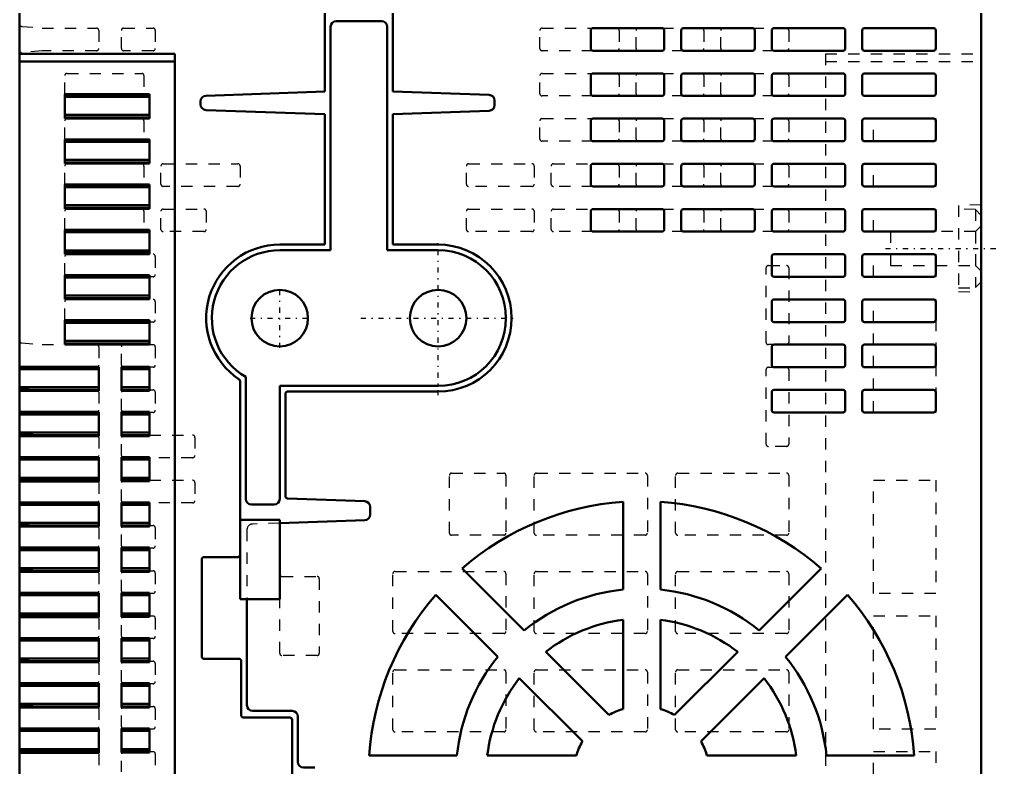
# Model space of a CAD drawing. Header units: millimetres. Extents: x 0 to 304, y 0 to 394.
# Drawn here: x 3.9 to 90.3, y 37.6 to 103.8 of the extents above; entities that cross this region are included whole.
import ezdxf

# ---------------------------------------------------------------- set-up
doc = ezdxf.new("R2010")
doc.units = ezdxf.units.MM
doc.linetypes.add('Center', pattern=[1.5, 0.45, -0.5, 0.05, -0.5])
doc.linetypes.add('Dashed', pattern=[2, 1, -1])
for name, color, linetype, lineweight in [('AM_4', 7, 'Continuous', 50), ('AM_6', 2, 'Continuous', 35), ('AM_7', 7, 'Center', 25), ('AM_9', 6, 'Dashed', 25)]:
    doc.layers.add(name, color=color, linetype=linetype, lineweight=lineweight)

# ---------------------------------------------------------------- blocks, each defined once
blk = doc.blocks.new('2_MDDLN45SE_5_in_MDDLN45SE_1100')
at = {"layer": 'AM_4'}
for p, q in [((3.866, 0), (3.866, 153.3)), ((88.866, 145.1), (88.866, 0)), ((30.866, 97.39), (30.866, 119.9)), ((36.866, 119.9), (36.866, 97.39)), ((31.366, 83.35), (31.366, 103.12)), ((31.866, 103.62), (35.866, 103.62)), ((36.366, 103.12), (36.366, 83.35)), ((54.566, 103), (60.666, 103)), ((62.566, 103), (68.666, 103)), ((70.566, 103), (76.666, 103)), ((78.566, 103), (84.666, 103)), ((54.366, 101.2), (54.366, 102.8)), ((60.866, 102.8), (60.866, 101.2)), ((62.366, 101.2), (62.366, 102.8)), ((68.866, 102.8), (68.866, 101.2)), ((70.366, 101.2), (70.366, 102.8)), ((76.866, 102.8), (76.866, 101.2)), ((78.366, 101.2), (78.366, 102.8)), ((84.866, 102.8), (84.866, 101.2)), ((17.603, 100.734), (3.866, 100.734)), ((17.603, 100.734), (17.603, 4)), ((60.666, 101), (54.566, 101)), ((68.666, 101), (62.566, 101)), ((76.666, 101), (70.566, 101)), ((84.666, 101), (78.566, 101)), ((17.603, 100.038), (3.866, 100.038)), ((54.366, 97.2), (54.366, 98.8)), ((54.566, 99), (60.666, 99)), ((60.866, 98.8), (60.866, 97.2)), ((62.366, 97.2), (62.366, 98.8)), ((62.566, 99), (68.666, 99)), ((68.866, 98.8), (68.866, 97.2)), ((70.366, 97.2), (70.366, 98.8)), ((70.566, 99), (76.666, 99)), ((76.866, 98.8), (76.866, 97.2)), ((78.366, 97.2), (78.366, 98.8)), ((78.566, 99), (84.666, 99)), ((84.866, 98.8), (84.866, 97.2)), ((7.866, 95.017), (7.866, 97.159)), ((7.866, 97.159), (15.366, 97.159)), ((7.866, 97.109), (15.366, 97.109)), ((7.866, 96.937), (15.366, 96.937)), ((15.366, 95.017), (15.366, 97.159)), ((20.349, 97.023), (30.866, 97.39)), ((36.866, 97.39), (45.384, 97.093)), ((60.666, 97), (54.566, 97)), ((68.666, 97), (62.566, 97)), ((76.666, 97), (70.566, 97)), ((84.666, 97), (78.566, 97)), ((19.866, 96.257), (19.866, 96.523)), ((45.866, 96.593), (45.866, 96.187)), ((7.866, 95.337), (15.366, 95.337)), ((7.866, 95.109), (15.366, 95.109)), ((30.866, 95.39), (20.349, 95.757)), ((30.866, 83.85), (30.866, 95.39)), ((45.384, 95.687), (36.866, 95.39)), ((36.866, 95.39), (36.866, 83.85)), ((15.366, 95.017), (7.866, 95.017)), ((54.366, 93.2), (54.366, 94.8)), ((54.566, 95), (60.666, 95)), ((60.866, 94.8), (60.866, 93.2)), ((62.366, 93.2), (62.366, 94.8)), ((62.566, 95), (68.666, 95)), ((68.866, 94.8), (68.866, 93.2)), ((70.366, 93.2), (70.366, 94.8)), ((70.566, 95), (76.666, 95)), ((76.866, 94.8), (76.866, 93.2)), ((78.366, 93.2), (78.366, 94.8)), ((78.566, 95), (84.666, 95)), ((84.866, 94.8), (84.866, 93.2)), ((7.866, 91.017), (7.866, 93.159)), ((7.866, 93.159), (15.366, 93.159)), ((7.866, 93.109), (15.366, 93.109)), ((7.866, 92.937), (15.366, 92.937)), ((15.366, 91.017), (15.366, 93.159)), ((60.666, 93), (54.566, 93)), ((68.666, 93), (62.566, 93)), ((76.666, 93), (70.566, 93)), ((84.666, 93), (78.566, 93)), ((7.866, 91.337), (15.366, 91.337)), ((7.866, 91.109), (15.366, 91.109)), ((15.366, 91.017), (7.866, 91.017)), ((54.366, 89.2), (54.366, 90.8)), ((54.566, 91), (60.666, 91)), ((60.866, 90.8), (60.866, 89.2)), ((62.366, 89.2), (62.366, 90.8)), ((62.566, 91), (68.666, 91)), ((68.866, 90.8), (68.866, 89.2)), ((70.366, 89.2), (70.366, 90.8)), ((70.566, 91), (76.666, 91)), ((76.866, 90.8), (76.866, 89.2)), ((78.366, 89.2), (78.366, 90.8)), ((78.566, 91), (84.666, 91)), ((84.866, 90.8), (84.866, 89.2)), ((7.866, 87.017), (7.866, 89.159)), ((7.866, 89.159), (15.366, 89.159)), ((7.866, 89.109), (15.366, 89.109)), ((15.366, 87.017), (15.366, 89.159)), ((7.866, 88.937), (15.366, 88.937)), ((60.666, 89), (54.566, 89)), ((68.666, 89), (62.566, 89)), ((76.666, 89), (70.566, 89)), ((84.666, 89), (78.566, 89)), ((7.866, 87.337), (15.366, 87.337)), ((7.866, 87.109), (15.366, 87.109)), ((15.366, 87.017), (7.866, 87.017)), ((54.366, 85.2), (54.366, 86.8)), ((54.566, 87), (60.666, 87)), ((60.866, 86.8), (60.866, 85.2)), ((62.366, 85.2), (62.366, 86.8)), ((62.566, 87), (68.666, 87)), ((68.866, 86.8), (68.866, 85.2)), ((70.366, 85.2), (70.366, 86.8)), ((70.566, 87), (76.666, 87)), ((76.866, 86.8), (76.866, 85.2)), ((78.366, 85.2), (78.366, 86.8)), ((78.566, 87), (84.666, 87)), ((84.866, 86.8), (84.866, 85.2)), ((7.866, 83.017), (7.866, 85.159)), ((7.866, 85.159), (15.366, 85.159)), ((7.866, 85.109), (15.366, 85.109)), ((7.866, 84.937), (15.366, 84.937)), ((15.366, 83.017), (15.366, 85.159)), ((60.666, 85), (54.566, 85)), ((68.666, 85), (62.566, 85)), ((76.666, 85), (70.566, 85)), ((84.666, 85), (78.566, 85)), ((7.866, 83.337), (15.366, 83.337)), ((7.866, 83.109), (15.366, 83.109)), ((15.366, 83.017), (7.866, 83.017)), ((26.866, 83.85), (30.866, 83.85)), ((26.866, 83.35), (31.366, 83.35)), ((36.366, 83.35), (40.866, 83.35)), ((36.866, 83.85), (40.866, 83.85)), ((70.566, 83), (76.666, 83)), ((78.566, 83), (84.666, 83)), ((70.366, 81.2), (70.366, 82.8)), ((76.866, 82.8), (76.866, 81.2)), ((78.366, 81.2), (78.366, 82.8)), ((84.866, 82.8), (84.866, 81.2)), ((7.866, 79.017), (7.866, 81.159)), ((7.866, 81.159), (15.366, 81.159)), ((7.866, 81.109), (15.366, 81.109)), ((7.866, 80.937), (15.366, 80.937)), ((15.366, 79.017), (15.366, 81.159)), ((76.666, 81), (70.566, 81)), ((84.666, 81), (78.566, 81)), ((7.866, 79.337), (15.366, 79.337)), ((7.866, 79.109), (15.366, 79.109)), ((15.366, 79.017), (7.866, 79.017)), ((70.366, 77.2), (70.366, 78.8)), ((70.566, 79), (76.666, 79)), ((76.866, 78.8), (76.866, 77.2)), ((78.366, 77.2), (78.366, 78.8)), ((78.566, 79), (84.666, 79)), ((84.866, 78.8), (84.866, 77.2)), ((7.866, 75.017), (7.866, 77.159)), ((7.866, 77.159), (15.366, 77.159)), ((7.866, 77.109), (15.366, 77.109)), ((15.366, 75.017), (15.366, 77.159)), ((76.666, 77), (70.566, 77)), ((84.666, 77), (78.566, 77)), ((7.866, 76.937), (15.366, 76.937)), ((7.866, 75.337), (15.366, 75.337)), ((7.866, 75.109), (15.366, 75.109)), ((15.366, 75.017), (7.866, 75.017)), ((70.366, 73.2), (70.366, 74.8)), ((70.566, 75), (76.666, 75)), ((76.866, 74.8), (76.866, 73.2)), ((78.366, 73.2), (78.366, 74.8)), ((78.566, 75), (84.666, 75)), ((84.866, 74.8), (84.866, 73.2)), ((10.866, 73.05), (3.866, 73.05)), ((10.866, 73), (3.866, 73)), ((10.866, 72.828), (3.866, 72.828)), ((10.866, 70.908), (10.866, 73.05)), ((12.866, 70.914), (12.866, 73.045)), ((12.866, 73.045), (15.366, 73.045)), ((12.866, 73), (15.366, 73)), ((12.866, 72.828), (15.366, 72.828)), ((15.366, 70.914), (15.366, 73.045)), ((76.666, 73), (70.566, 73)), ((84.666, 73), (78.566, 73)), ((23.366, 52.5), (23.366, 71.764)), ((23.866, 61.35), (23.866, 72.154)), ((10.866, 71.228), (3.866, 71.228)), ((10.866, 71), (3.866, 71)), ((3.866, 70.908), (10.866, 70.908)), ((12.866, 71.228), (15.366, 71.228)), ((12.866, 71), (15.366, 71)), ((15.366, 70.914), (12.866, 70.914)), ((26.866, 71.35), (26.866, 61.35)), ((40.866, 71.35), (26.866, 71.35)), ((70.566, 71), (76.666, 71)), ((78.566, 71), (84.666, 71)), ((27.366, 70.65), (27.366, 61.593)), ((40.866, 70.85), (27.566, 70.85)), ((70.366, 69.2), (70.366, 70.8)), ((76.866, 70.8), (76.866, 69.2)), ((78.366, 69.2), (78.366, 70.8)), ((84.866, 70.8), (84.866, 69.2)), ((10.866, 69.05), (3.866, 69.05)), ((10.866, 69), (3.866, 69)), ((10.866, 68.828), (3.866, 68.828)), ((10.866, 66.908), (10.866, 69.05)), ((12.866, 66.914), (12.866, 69.045)), ((12.866, 69.045), (15.366, 69.045)), ((12.866, 69), (15.366, 69)), ((12.866, 68.828), (15.366, 68.828)), ((15.366, 66.914), (15.366, 69.045)), ((76.666, 69), (70.566, 69)), ((84.666, 69), (78.566, 69)), ((10.866, 67.228), (3.866, 67.228)), ((10.866, 67), (3.866, 67)), ((3.866, 66.908), (10.866, 66.908)), ((12.866, 67.228), (15.366, 67.228)), ((12.866, 67), (15.366, 67)), ((15.366, 66.914), (12.866, 66.914)), ((10.866, 65.05), (3.866, 65.05)), ((10.866, 65), (3.866, 65)), ((10.866, 62.908), (10.866, 65.05)), ((12.866, 62.914), (12.866, 65.045)), ((12.866, 65.045), (15.366, 65.045)), ((12.866, 65), (15.366, 65)), ((15.366, 62.914), (15.366, 65.045)), ((10.866, 64.828), (3.866, 64.828)), ((12.866, 64.828), (15.366, 64.828)), ((10.866, 63.228), (3.866, 63.228)), ((12.866, 63.228), (15.366, 63.228)), ((10.866, 63), (3.866, 63)), ((3.866, 62.908), (10.866, 62.908)), ((12.866, 63), (15.366, 63)), ((15.366, 62.914), (12.866, 62.914)), ((27.559, 61.393), (34.384, 61.155)), ((10.866, 61.05), (3.866, 61.05)), ((10.866, 61), (3.866, 61)), ((10.866, 60.828), (3.866, 60.828)), ((10.866, 58.908), (10.866, 61.05)), ((12.866, 58.914), (12.866, 61.045)), ((12.866, 61.045), (15.366, 61.045)), ((12.866, 61), (15.366, 61)), ((12.866, 60.828), (15.366, 60.828)), ((15.366, 58.914), (15.366, 61.045)), ((26.366, 60.85), (24.366, 60.85)), ((34.866, 60.655), (34.866, 59.97)), ((57.216, 53.337), (57.216, 61.094)), ((60.516, 61.094), (60.516, 53.337)), ((10.866, 59.228), (3.866, 59.228)), ((10.866, 59), (3.866, 59)), ((3.866, 58.908), (10.866, 58.908)), ((12.866, 59.228), (15.366, 59.228)), ((12.866, 59), (15.366, 59)), ((15.366, 58.914), (12.866, 58.914)), ((23.366, 59.5), (26.866, 59.5)), ((26.866, 59.5), (26.866, 52.5)), ((34.384, 59.47), (26.866, 59.208)), ((10.866, 57.05), (3.866, 57.05)), ((10.866, 57), (3.866, 57)), ((10.866, 56.828), (3.866, 56.828)), ((10.866, 54.908), (10.866, 57.05)), ((12.866, 54.914), (12.866, 57.045)), ((12.866, 57.045), (15.366, 57.045)), ((12.866, 57), (15.366, 57)), ((12.866, 56.828), (15.366, 56.828)), ((15.366, 54.914), (15.366, 57.045)), ((20.166, 56.21), (23.166, 56.21)), ((19.966, 47.41), (19.966, 56.01)), ((10.866, 55.228), (3.866, 55.228)), ((10.866, 55), (3.866, 55)), ((3.866, 54.908), (10.866, 54.908)), ((12.866, 55.228), (15.366, 55.228)), ((12.866, 55), (15.366, 55)), ((15.366, 54.914), (12.866, 54.914)), ((42.996, 55.203), (48.481, 49.719)), ((69.251, 49.719), (74.736, 55.203)), ((10.866, 53.05), (3.866, 53.05)), ((10.866, 53), (3.866, 53)), ((10.866, 52.828), (3.866, 52.828)), ((10.866, 50.908), (10.866, 53.05)), ((12.866, 50.914), (12.866, 53.045)), ((12.866, 53.045), (15.366, 53.045)), ((12.866, 53), (15.366, 53)), ((12.866, 52.828), (15.366, 52.828)), ((15.366, 50.914), (15.366, 53.045)), ((46.148, 47.385), (40.663, 52.87)), ((77.07, 52.87), (71.585, 47.385)), ((26.866, 52.5), (23.366, 52.5)), ((23.966, 52.5), (23.966, 43.1)), ((10.866, 51.228), (3.866, 51.228)), ((12.866, 51.228), (15.366, 51.228)), ((10.866, 51), (3.866, 51)), ((3.866, 50.908), (10.866, 50.908)), ((12.866, 51), (15.366, 51)), ((15.366, 50.914), (12.866, 50.914)), ((57.216, 50.651), (57.216, 42.769)), ((60.516, 42.769), (60.516, 50.651)), ((10.866, 49.05), (3.866, 49.05)), ((10.866, 49), (3.866, 49)), ((10.866, 48.828), (3.866, 48.828)), ((10.866, 46.908), (10.866, 49.05)), ((12.866, 46.914), (12.866, 49.045)), ((12.866, 49.045), (15.366, 49.045)), ((12.866, 49), (15.366, 49)), ((12.866, 48.828), (15.366, 48.828)), ((15.366, 46.914), (15.366, 49.045)), ((55.954, 42.246), (50.381, 47.819)), ((67.352, 47.819), (61.779, 42.246)), ((10.866, 47.228), (3.866, 47.228)), ((10.866, 47), (3.866, 47)), ((3.866, 46.908), (10.866, 46.908)), ((12.866, 47.228), (15.366, 47.228)), ((12.866, 47), (15.366, 47)), ((15.366, 46.914), (12.866, 46.914)), ((23.266, 47.21), (20.166, 47.21)), ((23.466, 42.21), (23.466, 47.01)), ((10.866, 45.05), (3.866, 45.05)), ((10.866, 45), (3.866, 45)), ((10.866, 42.908), (10.866, 45.05)), ((12.866, 42.914), (12.866, 45.045)), ((12.866, 45.045), (15.366, 45.045)), ((12.866, 45), (15.366, 45)), ((15.366, 42.914), (15.366, 45.045)), ((48.047, 45.486), (53.62, 39.912)), ((64.112, 39.912), (69.685, 45.486)), ((10.866, 44.828), (3.866, 44.828)), ((12.866, 44.828), (15.366, 44.828)), ((10.866, 43.228), (3.866, 43.228)), ((12.866, 43.228), (15.366, 43.228)), ((10.866, 43), (3.866, 43)), ((3.866, 42.908), (10.866, 42.908)), ((12.866, 43), (15.366, 43)), ((15.366, 42.914), (12.866, 42.914)), ((24.466, 42.6), (27.966, 42.6)), ((27.766, 42.01), (23.666, 42.01)), ((27.966, 24.5), (27.966, 41.81)), ((28.466, 42.1), (28.466, 38.1)), ((10.866, 41.05), (3.866, 41.05)), ((10.866, 41), (3.866, 41)), ((10.866, 40.828), (3.866, 40.828)), ((10.866, 38.908), (10.866, 41.05)), ((12.866, 38.914), (12.866, 41.045)), ((12.866, 41.045), (15.366, 41.045)), ((12.866, 41), (15.366, 41)), ((12.866, 40.828), (15.366, 40.828)), ((15.366, 38.914), (15.366, 41.045)), ((10.866, 39.228), (3.866, 39.228)), ((10.866, 39), (3.866, 39)), ((3.866, 38.908), (10.866, 38.908)), ((12.866, 39.228), (15.366, 39.228)), ((12.866, 39), (15.366, 39)), ((15.366, 38.914), (12.866, 38.914)), ((34.773, 38.65), (42.529, 38.65)), ((53.098, 38.65), (45.216, 38.65)), ((72.517, 38.65), (64.635, 38.65)), ((75.203, 38.65), (82.96, 38.65)), ((28.966, 37.6), (29.966, 37.6))]:
    blk.add_line(p, q, dxfattribs=at)
for centre in [(26.866, 77.35), (40.866, 77.35)]:
    blk.add_circle(centre, 2.5, dxfattribs=at)
for centre, radius, start, end in [((31.866, 103.12), 0.5, 90, 180), ((35.866, 103.12), 0.5, 0, 90), ((54.566, 102.8), 0.2, 90, 180), ((60.666, 102.8), 0.2, 0, 90), ((62.566, 102.8), 0.2, 90, 180), ((68.666, 102.8), 0.2, 0, 90), ((70.566, 102.8), 0.2, 90, 180), ((76.666, 102.8), 0.2, 0, 90), ((78.566, 102.8), 0.2, 90, 180), ((84.666, 102.8), 0.2, 0, 90), ((54.566, 101.2), 0.2, 180, 270), ((60.666, 101.2), 0.2, 270, 0), ((62.566, 101.2), 0.2, 180, 270), ((68.666, 101.2), 0.2, 270, 0), ((70.566, 101.2), 0.2, 180, 270), ((76.666, 101.2), 0.2, 270, 0), ((78.566, 101.2), 0.2, 180, 270), ((84.666, 101.2), 0.2, 270, 0), ((54.566, 98.8), 0.2, 90, 180), ((60.666, 98.8), 0.2, 0, 90), ((62.566, 98.8), 0.2, 90, 180), ((68.666, 98.8), 0.2, 0, 90), ((70.566, 98.8), 0.2, 90, 180), ((76.666, 98.8), 0.2, 0, 90), ((78.566, 98.8), 0.2, 90, 180), ((84.666, 98.8), 0.2, 0, 90), ((20.366, 96.523), 0.5, 92, 180), ((45.366, 96.593), 0.5, 0, 88), ((54.566, 97.2), 0.2, 180, 270), ((60.666, 97.2), 0.2, 270, 0), ((62.566, 97.2), 0.2, 180, 270), ((68.666, 97.2), 0.2, 270, 0), ((70.566, 97.2), 0.2, 180, 270), ((76.666, 97.2), 0.2, 270, 0), ((78.566, 97.2), 0.2, 180, 270), ((84.666, 97.2), 0.2, 270, 0), ((20.366, 96.257), 0.5, 180, 268), ((45.366, 96.187), 0.5, 272, 0), ((54.566, 94.8), 0.2, 90, 180), ((60.666, 94.8), 0.2, 0, 90), ((62.566, 94.8), 0.2, 90, 180), ((68.666, 94.8), 0.2, 0, 90), ((70.566, 94.8), 0.2, 90, 180), ((76.666, 94.8), 0.2, 0, 90), ((78.566, 94.8), 0.2, 90, 180), ((84.666, 94.8), 0.2, 0, 90), ((54.566, 93.2), 0.2, 180, 270), ((60.666, 93.2), 0.2, 270, 0), ((62.566, 93.2), 0.2, 180, 270), ((68.666, 93.2), 0.2, 270, 0), ((70.566, 93.2), 0.2, 180, 270), ((76.666, 93.2), 0.2, 270, 0), ((78.566, 93.2), 0.2, 180, 270), ((84.666, 93.2), 0.2, 270, 0), ((54.566, 90.8), 0.2, 90, 180), ((60.666, 90.8), 0.2, 0, 90), ((62.566, 90.8), 0.2, 90, 180), ((68.666, 90.8), 0.2, 0, 90), ((70.566, 90.8), 0.2, 90, 180), ((76.666, 90.8), 0.2, 0, 90), ((78.566, 90.8), 0.2, 90, 180), ((84.666, 90.8), 0.2, 0, 90), ((54.566, 89.2), 0.2, 180, 270), ((60.666, 89.2), 0.2, 270, 0), ((62.566, 89.2), 0.2, 180, 270), ((68.666, 89.2), 0.2, 270, 0), ((70.566, 89.2), 0.2, 180, 270), ((76.666, 89.2), 0.2, 270, 0), ((78.566, 89.2), 0.2, 180, 270), ((84.666, 89.2), 0.2, 270, 0), ((54.566, 86.8), 0.2, 90, 180), ((60.666, 86.8), 0.2, 0, 90), ((62.566, 86.8), 0.2, 90, 180), ((68.666, 86.8), 0.2, 0, 90), ((70.566, 86.8), 0.2, 90, 180), ((76.666, 86.8), 0.2, 0, 90), ((78.566, 86.8), 0.2, 90, 180), ((84.666, 86.8), 0.2, 0, 90), ((54.566, 85.2), 0.2, 180, 270), ((60.666, 85.2), 0.2, 270, 0), ((62.566, 85.2), 0.2, 180, 270), ((68.666, 85.2), 0.2, 270, 0), ((70.566, 85.2), 0.2, 180, 270), ((76.666, 85.2), 0.2, 270, 0), ((78.566, 85.2), 0.2, 180, 270), ((84.666, 85.2), 0.2, 270, 0), ((26.866, 77.35), 6.5, 90, 236.47926), ((26.866, 77.35), 6, 90, 240), ((40.866, 77.35), 6.5, 270, 90), ((40.866, 77.35), 6, 270, 90), ((70.566, 82.8), 0.2, 90, 180), ((76.666, 82.8), 0.2, 0, 90), ((78.566, 82.8), 0.2, 90, 180), ((84.666, 82.8), 0.2, 0, 90), ((70.566, 81.2), 0.2, 180, 270), ((76.666, 81.2), 0.2, 270, 0), ((78.566, 81.2), 0.2, 180, 270), ((84.666, 81.2), 0.2, 270, 0), ((70.566, 78.8), 0.2, 90, 180), ((76.666, 78.8), 0.2, 0, 90), ((78.566, 78.8), 0.2, 90, 180), ((84.666, 78.8), 0.2, 0, 90), ((70.566, 77.2), 0.2, 180, 270), ((76.666, 77.2), 0.2, 270, 0), ((78.566, 77.2), 0.2, 180, 270), ((84.666, 77.2), 0.2, 270, 0), ((70.566, 74.8), 0.2, 90, 180), ((76.666, 74.8), 0.2, 0, 90), ((78.566, 74.8), 0.2, 90, 180), ((84.666, 74.8), 0.2, 0, 90), ((70.566, 73.2), 0.2, 180, 270), ((76.666, 73.2), 0.2, 270, 0), ((78.566, 73.2), 0.2, 180, 270), ((84.666, 73.2), 0.2, 270, 0), ((23.166, 71.764), 0.2, 0, 56.47927), ((70.566, 70.8), 0.2, 90, 180), ((76.666, 70.8), 0.2, 0, 90), ((78.566, 70.8), 0.2, 90, 180), ((84.666, 70.8), 0.2, 0, 90), ((27.566, 70.65), 0.2, 90, 180), ((70.566, 69.2), 0.2, 180, 270), ((76.666, 69.2), 0.2, 270, 0), ((78.566, 69.2), 0.2, 180, 270), ((84.666, 69.2), 0.2, 270, 0), ((27.566, 61.593), 0.2, 180, 268), ((24.366, 61.35), 0.5, 180, 270), ((26.366, 61.35), 0.5, 270, 0), ((34.366, 60.655), 0.5, 0, 88), ((58.866, 37), 24.15, 93.91767, 131.08233), ((58.866, 37), 24.15, 48.91767, 86.08233), ((34.366, 59.97), 0.5, 272, 0), ((20.166, 56.01), 0.2, 90, 180), ((23.166, 56.41), 0.2, 270, 0), ((58.866, 37), 24.15, 138.91767, 176.08233), ((58.866, 37), 16.42, 95.76723, 129.23277), ((58.866, 37), 16.42, 50.76723, 84.23277), ((58.866, 37), 24.15, 3.91767, 41.08233), ((58.866, 37), 13.75, 96.8921, 128.1079), ((58.866, 37), 13.75, 51.8921, 83.1079), ((20.166, 47.41), 0.2, 180, 270), ((23.266, 47.01), 0.2, 0, 90), ((58.866, 37), 16.42, 140.76723, 174.23277), ((58.866, 37), 16.42, 5.76723, 39.23277), ((58.866, 37), 13.75, 141.8921, 173.1079), ((58.866, 37), 13.75, 6.8921, 38.1079), ((24.466, 43.1), 0.5, 180, 270), ((27.966, 42.1), 0.5, 0, 90), ((58.866, 37), 6, 105.96201, 119.03799), ((58.866, 37), 6, 60.96201, 74.03799), ((23.666, 42.21), 0.2, 180, 270), ((27.766, 41.81), 0.2, 0, 90), ((58.866, 37), 6, 150.96201, 164.03799), ((58.866, 37), 6, 15.96201, 29.03799), ((28.966, 38.1), 0.5, 180, 270)]:
    blk.add_arc(centre, radius, start, end, dxfattribs=at)
at = {"layer": 'AM_7'}
for p, q in [((40.866, 70.525), (40.866, 84.175)), ((80.416, 83.5), (90.316, 83.5)), ((26.866, 74.725), (26.866, 79.975)), ((24.241, 77.35), (29.491, 77.35)), ((34.041, 77.35), (47.691, 77.35))]:
    blk.add_line(p, q, dxfattribs=at)
at = {"layer": 'AM_9'}
for p, q in [((4.049, 103.159), (5.866, 103)), ((5.866, 103), (10.666, 103)), ((13.066, 103), (15.666, 103)), ((50.066, 103), (54.566, 103)), ((60.666, 103), (62.566, 103)), ((68.666, 103), (70.566, 103)), ((10.866, 102.8), (10.866, 101.2)), ((12.866, 101.2), (12.866, 102.8)), ((15.866, 102.8), (15.866, 101.2)), ((49.866, 101.2), (49.866, 102.8)), ((56.866, 102.8), (56.866, 101.2)), ((58.366, 101.2), (58.366, 102.8)), ((64.366, 102.8), (64.366, 101.2)), ((65.866, 101.2), (65.866, 102.8)), ((71.866, 102.8), (71.866, 101.2)), ((5.866, 101), (4.049, 100.841)), ((10.666, 101), (5.866, 101)), ((15.666, 101), (13.066, 101)), ((54.566, 101), (50.066, 101)), ((62.566, 101), (60.666, 101)), ((70.566, 101), (68.666, 101)), ((75.129, 100.734), (88.866, 100.734)), ((75.129, 100.734), (75.129, 4)), ((75.129, 100.038), (88.866, 100.038)), ((7.866, 97.2), (7.866, 98.8)), ((8.066, 99), (14.666, 99)), ((14.866, 98.8), (14.866, 97.2)), ((49.866, 97.2), (49.866, 98.8)), ((50.066, 99), (54.566, 99)), ((56.866, 98.8), (56.866, 97.2)), ((58.366, 97.2), (58.366, 98.8)), ((60.666, 99), (62.566, 99)), ((64.366, 98.8), (64.366, 97.2)), ((65.866, 97.2), (65.866, 98.8)), ((68.666, 99), (70.566, 99)), ((71.866, 98.8), (71.866, 97.2)), ((14.666, 97), (8.066, 97)), ((54.566, 97), (50.066, 97)), ((62.566, 97), (60.666, 97)), ((70.566, 97), (68.666, 97)), ((7.866, 93.2), (7.866, 94.8)), ((8.066, 95), (14.666, 95)), ((14.866, 94.8), (14.866, 93.2)), ((49.866, 93.2), (49.866, 94.8)), ((50.066, 95), (54.566, 95)), ((56.866, 94.8), (56.866, 93.2)), ((58.366, 93.2), (58.366, 94.8)), ((60.666, 95), (62.566, 95)), ((64.366, 94.8), (64.366, 93.2)), ((65.866, 93.2), (65.866, 94.8)), ((68.666, 95), (70.566, 95)), ((71.866, 94.8), (71.866, 93.2)), ((79.366, 93), (79.366, 95)), ((84.666, 95), (84.866, 95)), ((84.866, 95), (84.866, 94.8)), ((14.666, 93), (8.066, 93)), ((54.566, 93), (50.066, 93)), ((62.566, 93), (60.666, 93)), ((70.566, 93), (68.666, 93)), ((84.866, 93), (84.666, 93)), ((84.866, 93.2), (84.866, 93)), ((7.866, 89.2), (7.866, 90.8)), ((8.066, 91), (14.666, 91)), ((14.866, 90.8), (14.866, 89.2)), ((16.366, 89.2), (16.366, 90.8)), ((16.566, 91), (23.166, 91)), ((23.366, 90.8), (23.366, 89.2)), ((43.366, 89.2), (43.366, 90.8)), ((43.566, 91), (49.166, 91)), ((49.366, 90.8), (49.366, 89.2)), ((50.866, 89.2), (50.866, 90.8)), ((51.066, 91), (54.566, 91)), ((56.866, 90.8), (56.866, 89.2)), ((58.366, 89.2), (58.366, 90.8)), ((60.666, 91), (62.566, 91)), ((64.366, 90.8), (64.366, 89.2)), ((65.866, 89.2), (65.866, 90.8)), ((68.666, 91), (70.566, 91)), ((71.866, 90.8), (71.866, 89.2)), ((79.366, 89), (79.366, 91)), ((84.666, 91), (84.866, 91)), ((84.866, 91), (84.866, 90.8)), ((84.866, 89.2), (84.866, 89)), ((14.666, 89), (8.066, 89)), ((23.166, 89), (16.566, 89)), ((49.166, 89), (43.566, 89)), ((54.566, 89), (51.066, 89)), ((62.566, 89), (60.666, 89)), ((70.566, 89), (68.666, 89)), ((84.866, 89), (84.666, 89)), ((88.866, 87.37), (86.866, 87.3)), ((7.866, 85.2), (7.866, 86.8)), ((8.066, 87), (14.666, 87)), ((14.866, 86.8), (14.866, 85.2)), ((16.366, 85.2), (16.366, 86.8)), ((16.566, 87), (20.166, 87)), ((20.366, 86.8), (20.366, 85.2)), ((43.366, 85.2), (43.366, 86.8)), ((43.566, 87), (49.166, 87)), ((49.366, 86.8), (49.366, 85.2)), ((50.866, 85.2), (50.866, 86.8)), ((51.066, 87), (54.566, 87)), ((56.866, 86.8), (56.866, 85.2)), ((58.366, 85.2), (58.366, 86.8)), ((60.666, 87), (62.566, 87)), ((64.366, 86.8), (64.366, 85.2)), ((65.866, 85.2), (65.866, 86.8)), ((68.666, 87), (70.566, 87)), ((71.866, 86.8), (71.866, 85.2)), ((79.366, 85), (79.366, 87)), ((84.666, 87), (84.866, 87)), ((84.866, 87), (84.866, 86.8)), ((86.866, 87.3), (86.866, 79.7)), ((88.366, 86.957), (86.866, 86.983)), ((88.866, 86.439), (88.366, 86.957)), ((88.366, 86.957), (88.366, 80.044)), ((14.666, 85), (8.066, 85)), ((20.166, 85), (16.566, 85)), ((49.166, 85), (43.566, 85)), ((54.566, 85), (51.066, 85)), ((62.566, 85), (60.666, 85)), ((70.566, 85), (68.666, 85)), ((80.866, 85), (80.866, 82)), ((88.366, 85), (84.666, 85)), ((84.866, 85.2), (84.866, 85)), ((88.866, 85.5), (88.366, 85)), ((88.366, 85), (88.366, 82)), ((8.066, 83), (15.666, 83)), ((79.366, 81), (79.366, 83)), ((84.666, 83), (84.866, 83)), ((84.866, 83), (84.866, 82.8)), ((7.866, 81.2), (7.866, 82.8)), ((15.866, 82.8), (15.866, 81.2)), ((69.866, 75.2), (69.866, 81.8)), ((70.066, 82), (71.666, 82)), ((71.866, 81.8), (71.866, 75.2)), ((80.866, 82), (88.366, 82)), ((88.366, 82), (88.866, 81.5)), ((15.666, 81), (8.066, 81)), ((84.866, 81), (84.666, 81)), ((84.866, 81.2), (84.866, 81)), ((88.366, 80.044), (88.866, 80.562)), ((86.866, 80.017), (88.366, 80.044)), ((86.866, 79.7), (88.866, 79.63)), ((7.866, 77.2), (7.866, 78.8)), ((8.066, 79), (15.666, 79)), ((15.866, 78.8), (15.866, 77.2)), ((79.366, 69), (79.366, 79)), ((84.666, 79), (84.866, 79)), ((84.866, 79), (84.866, 78.8)), ((15.666, 77), (8.066, 77)), ((84.866, 77.2), (84.866, 74.8)), ((4.049, 75.159), (5.866, 75)), ((5.866, 75), (10.666, 75)), ((10.866, 74.8), (10.866, 73.2)), ((12.866, 73.2), (12.866, 74.8)), ((13.066, 75), (15.666, 75)), ((15.866, 74.8), (15.866, 73.2)), ((70.566, 75), (70.066, 75)), ((5.866, 73), (4.049, 72.841)), ((15.666, 73), (15.366, 73)), ((69.866, 66.2), (69.866, 72.8)), ((70.066, 73), (70.566, 73)), ((71.866, 72.8), (71.866, 66.2)), ((84.866, 73.2), (84.866, 70.8)), ((4.049, 71.159), (5.866, 71)), ((15.366, 71), (15.666, 71)), ((10.866, 70.8), (10.866, 69.2)), ((12.866, 69.2), (12.866, 70.8)), ((15.866, 70.8), (15.866, 69.2)), ((84.866, 69.2), (84.866, 69)), ((5.866, 69), (4.049, 68.841)), ((15.666, 69), (15.366, 69)), ((84.866, 69), (84.666, 69)), ((4.049, 67.159), (5.866, 67)), ((10.866, 66.8), (10.866, 65.2)), ((12.866, 65.2), (12.866, 66.8)), ((15.366, 67), (19.166, 67)), ((19.366, 66.8), (19.366, 65.2)), ((71.666, 66), (70.066, 66)), ((5.866, 65), (4.049, 64.841)), ((19.166, 65), (15.366, 65)), ((4.049, 63.159), (5.866, 63)), ((41.866, 58.339), (41.866, 63.439)), ((42.066, 63.639), (46.666, 63.639)), ((46.866, 63.439), (46.866, 58.339)), ((49.366, 58.339), (49.366, 63.439)), ((49.566, 63.639), (59.166, 63.639)), ((59.366, 63.439), (59.366, 58.339)), ((61.866, 58.339), (61.866, 63.439)), ((62.066, 63.639), (71.666, 63.639)), ((71.866, 63.439), (71.866, 58.339)), ((10.866, 62.8), (10.866, 61.2)), ((12.866, 61.2), (12.866, 62.8)), ((15.366, 63), (19.166, 63)), ((19.366, 62.8), (19.366, 61.2)), ((79.366, 63), (84.866, 63)), ((79.366, 53), (79.366, 63)), ((84.866, 63), (84.866, 53)), ((5.866, 61), (4.049, 60.841)), ((19.166, 61), (15.366, 61)), ((4.049, 59.159), (5.866, 59)), ((10.866, 58.8), (10.866, 57.2)), ((12.866, 57.2), (12.866, 58.8)), ((15.366, 59), (15.666, 59)), ((15.866, 58.8), (15.866, 57.2)), ((26.866, 59.208), (24.449, 59.124)), ((23.966, 58.624), (23.966, 52.5)), ((46.666, 58.139), (42.066, 58.139)), ((59.166, 58.139), (49.566, 58.139)), ((71.666, 58.139), (62.066, 58.139)), ((5.866, 57), (4.049, 56.841)), ((15.666, 57), (15.366, 57)), ((4.049, 55.159), (5.866, 55)), ((10.866, 54.8), (10.866, 53.2)), ((12.866, 53.2), (12.866, 54.8)), ((15.366, 55), (15.666, 55)), ((15.866, 54.8), (15.866, 53.2)), ((27.066, 54.5), (30.166, 54.5)), ((36.866, 49.639), (36.866, 54.739)), ((37.066, 54.939), (46.666, 54.939)), ((46.866, 54.739), (46.866, 49.639)), ((49.366, 49.639), (49.366, 54.739)), ((49.566, 54.939), (59.166, 54.939)), ((59.366, 54.739), (59.366, 49.639)), ((61.866, 49.639), (61.866, 54.739)), ((62.066, 54.939), (71.666, 54.939)), ((71.866, 54.739), (71.866, 49.639)), ((30.366, 54.3), (30.366, 47.7)), ((5.866, 53), (4.049, 52.841)), ((15.666, 53), (15.366, 53)), ((84.866, 53), (79.366, 53)), ((26.866, 47.7), (26.866, 52.5)), ((4.049, 51.159), (5.866, 51)), ((10.866, 50.8), (10.866, 49.2)), ((12.866, 49.2), (12.866, 50.8)), ((15.366, 51), (15.666, 51)), ((15.866, 50.8), (15.866, 49.2)), ((79.366, 41), (79.366, 51)), ((79.366, 51), (84.866, 51)), ((84.866, 51), (84.866, 41)), ((46.666, 49.439), (37.066, 49.439)), ((59.166, 49.439), (49.566, 49.439)), ((71.666, 49.439), (62.066, 49.439)), ((5.866, 49), (4.049, 48.841)), ((15.666, 49), (15.366, 49)), ((4.049, 47.159), (5.866, 47)), ((10.866, 46.8), (10.866, 45.2)), ((12.866, 45.2), (12.866, 46.8)), ((15.366, 47), (15.666, 47)), ((15.866, 46.8), (15.866, 45.2)), ((30.166, 47.5), (27.066, 47.5)), ((36.866, 40.939), (36.866, 46.039)), ((37.066, 46.239), (46.666, 46.239)), ((46.866, 46.039), (46.866, 40.939)), ((49.366, 40.939), (49.366, 46.039)), ((49.566, 46.239), (59.166, 46.239)), ((59.366, 46.039), (59.366, 40.939)), ((61.866, 40.939), (61.866, 46.039)), ((62.066, 46.239), (71.666, 46.239)), ((71.866, 46.039), (71.866, 40.939)), ((5.866, 45), (4.049, 44.841)), ((15.666, 45), (15.366, 45)), ((4.049, 43.159), (5.866, 43)), ((10.866, 42.8), (10.866, 41.2)), ((12.866, 41.2), (12.866, 42.8)), ((15.366, 43), (15.666, 43)), ((15.866, 42.8), (15.866, 41.2)), ((5.866, 41), (4.049, 40.841)), ((15.666, 41), (15.366, 41)), ((46.666, 40.739), (37.066, 40.739)), ((59.166, 40.739), (49.566, 40.739)), ((71.666, 40.739), (62.066, 40.739)), ((84.866, 41), (79.366, 41)), ((4.049, 39.159), (5.866, 39)), ((15.366, 39), (15.666, 39)), ((79.366, 39), (84.866, 39)), ((79.366, 29), (79.366, 39)), ((84.866, 39), (84.866, 29)), ((10.866, 38.8), (10.866, 37.2)), ((12.866, 37.2), (12.866, 38.8)), ((15.866, 38.8), (15.866, 37.2))]:
    blk.add_line(p, q, dxfattribs=at)
for centre, radius, start, end in [((4.066, 103.358), 0.2, 180, 265), ((10.666, 102.8), 0.2, 0, 90), ((13.066, 102.8), 0.2, 90, 180), ((15.666, 102.8), 0.2, 0, 90), ((50.066, 102.8), 0.2, 90, 180), ((56.666, 102.8), 0.2, 0, 90), ((58.566, 102.8), 0.2, 90, 180), ((64.166, 102.8), 0.2, 0.0001, 90), ((66.066, 102.8), 0.2, 90, 180), ((71.666, 102.8), 0.2, 0.0001, 90), ((10.666, 101.2), 0.2, 270, 0), ((13.066, 101.2), 0.2, 180, 270), ((15.666, 101.2), 0.2, 270, 0), ((50.066, 101.2), 0.2, 180, 270), ((56.666, 101.2), 0.2, 270, 0), ((58.566, 101.2), 0.2, 180, 270), ((64.166, 101.2), 0.2, 270, 0), ((66.066, 101.2), 0.2, 180, 270), ((71.666, 101.2), 0.2, 270, 0), ((4.066, 100.642), 0.2, 95, 180), ((8.066, 98.8), 0.2, 90, 180), ((14.666, 98.8), 0.2, 0, 90), ((50.066, 98.8), 0.2, 90, 180), ((56.666, 98.8), 0.2, 0, 90), ((58.566, 98.8), 0.2, 90, 180), ((64.166, 98.8), 0.2, 0.0001, 90), ((66.066, 98.8), 0.2, 90, 180), ((71.666, 98.8), 0.2, 0.0001, 90), ((8.066, 97.2), 0.2, 180, 270), ((14.666, 97.2), 0.2, 270, 0), ((50.066, 97.2), 0.2, 180, 270), ((56.666, 97.2), 0.2, 270, 0), ((58.566, 97.2), 0.2, 180, 270), ((64.166, 97.2), 0.2, 270, 0), ((66.066, 97.2), 0.2, 180, 270), ((71.666, 97.2), 0.2, 270, 0), ((8.066, 94.8), 0.2, 90, 180), ((14.666, 94.8), 0.2, 0, 90), ((50.066, 94.8), 0.2, 90, 180), ((56.666, 94.8), 0.2, 0, 90), ((58.566, 94.8), 0.2, 90, 180), ((64.166, 94.8), 0.2, 0.0001, 90), ((66.066, 94.8), 0.2, 90, 180), ((71.666, 94.8), 0.2, 0.0001, 90), ((8.066, 93.2), 0.2, 180, 270), ((14.666, 93.2), 0.2, 270, 0), ((50.066, 93.2), 0.2, 180, 270), ((56.666, 93.2), 0.2, 270, 0), ((58.566, 93.2), 0.2, 180, 270), ((64.166, 93.2), 0.2, 270, 0), ((66.066, 93.2), 0.2, 180, 270), ((71.666, 93.2), 0.2, 270, 0), ((8.066, 90.8), 0.2, 90, 180), ((14.666, 90.8), 0.2, 0, 90), ((16.566, 90.8), 0.2, 90, 180), ((23.166, 90.8), 0.2, 0, 90), ((43.566, 90.8), 0.2, 90, 180), ((49.166, 90.8), 0.2, 0.0001, 90), ((51.066, 90.8), 0.2, 90, 180), ((56.666, 90.8), 0.2, 0.0001, 90), ((58.566, 90.8), 0.2, 90, 180), ((64.166, 90.8), 0.2, 0.0001, 90), ((66.066, 90.8), 0.2, 90, 180), ((71.666, 90.8), 0.2, 0.0001, 90), ((8.066, 89.2), 0.2, 180, 270), ((14.666, 89.2), 0.2, 270, 0), ((16.566, 89.2), 0.2, 180, 270), ((23.166, 89.2), 0.2, 270, 0), ((43.566, 89.2), 0.2, 180, 270), ((49.166, 89.2), 0.2, 270, 0), ((51.066, 89.2), 0.2, 180, 270), ((56.666, 89.2), 0.2, 270, 0), ((58.566, 89.2), 0.2, 180, 270), ((64.166, 89.2), 0.2, 270, 0), ((66.066, 89.2), 0.2, 180, 270), ((71.666, 89.2), 0.2, 270, 0), ((8.066, 86.8), 0.2, 90, 180), ((14.666, 86.8), 0.2, 0, 90), ((16.566, 86.8), 0.2, 90, 180), ((20.166, 86.8), 0.2, 0, 90), ((43.566, 86.8), 0.2, 90, 180), ((49.166, 86.8), 0.2, 0.0001, 90), ((51.066, 86.8), 0.2, 90, 180), ((56.666, 86.8), 0.2, 0.0001, 90), ((58.566, 86.8), 0.2, 90, 180), ((64.166, 86.8), 0.2, 0.0001, 90), ((66.066, 86.8), 0.2, 90, 180), ((71.666, 86.8), 0.2, 0.0001, 90), ((8.066, 85.2), 0.2, 180, 270), ((14.666, 85.2), 0.2, 270, 0), ((16.566, 85.2), 0.2, 180, 270), ((20.166, 85.2), 0.2, 270, 0), ((43.566, 85.2), 0.2, 180, 270), ((49.166, 85.2), 0.2, 270, 0), ((51.066, 85.2), 0.2, 180, 270), ((56.666, 85.2), 0.2, 270, 0), ((58.566, 85.2), 0.2, 180, 270), ((64.166, 85.2), 0.2, 270, 0), ((66.066, 85.2), 0.2, 180, 270), ((71.666, 85.2), 0.2, 270, 0), ((8.066, 82.8), 0.2, 90, 180), ((15.666, 82.8), 0.2, 0, 90), ((70.066, 81.8), 0.2, 90, 180), ((71.666, 81.8), 0.2, 0, 90), ((8.066, 81.2), 0.2, 180, 270), ((15.666, 81.2), 0.2, 270, 0), ((8.066, 78.8), 0.2, 90, 180), ((15.666, 78.8), 0.2, 0, 90), ((8.066, 77.2), 0.2, 180, 270), ((15.666, 77.2), 0.2, 270, 0), ((4.066, 75.358), 0.2, 180, 265), ((10.666, 74.8), 0.2, 0, 90), ((13.066, 74.8), 0.2, 90, 180), ((15.666, 74.8), 0.2, 0, 90), ((70.066, 75.2), 0.2, 180, 270), ((71.666, 75.2), 0.2, 270, 0), ((4.066, 72.642), 0.2, 95, 180), ((10.666, 73.2), 0.2, 270, 0), ((13.066, 73.2), 0.2, 180, 270), ((15.666, 73.2), 0.2, 270, 0), ((70.066, 72.8), 0.2, 90, 180), ((71.666, 72.8), 0.2, 0, 90), ((4.066, 71.358), 0.2, 180, 265), ((10.666, 70.8), 0.2, 0, 90), ((13.066, 70.8), 0.2, 90, 180), ((15.666, 70.8), 0.2, 0, 90), ((10.666, 69.2), 0.2, 270, 0), ((13.066, 69.2), 0.2, 180, 270), ((15.666, 69.2), 0.2, 270, 0), ((4.066, 68.642), 0.2, 95, 180), ((4.066, 67.358), 0.2, 180, 265), ((10.666, 66.8), 0.2, 0, 90), ((13.066, 66.8), 0.2, 90, 180), ((19.166, 66.8), 0.2, 0, 90), ((70.066, 66.2), 0.2, 180, 270), ((71.666, 66.2), 0.2, 270, 0), ((4.066, 64.642), 0.2, 95, 180), ((10.666, 65.2), 0.2, 270, 0), ((13.066, 65.2), 0.2, 180, 270), ((19.166, 65.2), 0.2, 270, 0), ((4.066, 63.358), 0.2, 180, 265), ((42.066, 63.439), 0.2, 90, 180), ((46.666, 63.439), 0.2, 0, 90), ((49.566, 63.439), 0.2, 90, 180), ((59.166, 63.439), 0.2, 0.0001, 90), ((62.066, 63.439), 0.2, 90, 180), ((71.666, 63.439), 0.2, 0.0001, 90), ((10.666, 62.8), 0.2, 0, 90), ((13.066, 62.8), 0.2, 90, 180), ((19.166, 62.8), 0.2, 0, 90), ((4.066, 60.642), 0.2, 95, 180), ((10.666, 61.2), 0.2, 270, 0), ((13.066, 61.2), 0.2, 180, 270), ((19.166, 61.2), 0.2, 270, 0), ((4.066, 59.358), 0.2, 180, 265), ((10.666, 58.8), 0.2, 0, 90), ((13.066, 58.8), 0.2, 90, 180), ((15.666, 58.8), 0.2, 0, 90), ((24.466, 58.624), 0.5, 92, 180), ((42.066, 58.339), 0.2, 180, 270), ((46.666, 58.339), 0.2, 270, 0), ((49.566, 58.339), 0.2, 180, 270), ((59.166, 58.339), 0.2, 270, 0), ((62.066, 58.339), 0.2, 180, 270), ((71.666, 58.339), 0.2, 270, 0), ((10.666, 57.2), 0.2, 270, 0), ((13.066, 57.2), 0.2, 180, 270), ((15.666, 57.2), 0.2, 270, 0), ((4.066, 56.642), 0.2, 95, 180), ((4.066, 55.358), 0.2, 180, 265), ((10.666, 54.8), 0.2, 0, 90), ((13.066, 54.8), 0.2, 90, 180), ((15.666, 54.8), 0.2, 0, 90), ((27.066, 54.3), 0.2, 90, 180), ((30.166, 54.3), 0.2, 0, 90), ((37.066, 54.739), 0.2, 90, 180), ((46.666, 54.739), 0.2, 0.0001, 90), ((49.566, 54.739), 0.2, 90, 180), ((59.166, 54.739), 0.2, 0.0001, 90), ((62.066, 54.739), 0.2, 90, 180), ((71.666, 54.739), 0.2, 0.0001, 90), ((4.066, 52.642), 0.2, 95, 180), ((10.666, 53.2), 0.2, 270, 0), ((13.066, 53.2), 0.2, 180, 270), ((15.666, 53.2), 0.2, 270, 0), ((4.066, 51.358), 0.2, 180, 265), ((10.666, 50.8), 0.2, 0, 90), ((13.066, 50.8), 0.2, 90, 180), ((15.666, 50.8), 0.2, 0, 90), ((37.066, 49.639), 0.2, 180, 270), ((46.666, 49.639), 0.2, 270, 0), ((49.566, 49.639), 0.2, 180, 270), ((59.166, 49.639), 0.2, 270, 0), ((62.066, 49.639), 0.2, 180, 270), ((71.666, 49.639), 0.2, 270, 0), ((4.066, 48.642), 0.2, 95, 180), ((10.666, 49.2), 0.2, 270, 0), ((13.066, 49.2), 0.2, 180, 270), ((15.666, 49.2), 0.2, 270, 0), ((27.066, 47.7), 0.2, 180, 270), ((30.166, 47.7), 0.2, 270, 0), ((4.066, 47.358), 0.2, 180, 265), ((10.666, 46.8), 0.2, 0, 90), ((13.066, 46.8), 0.2, 90, 180), ((15.666, 46.8), 0.2, 0, 90), ((37.066, 46.039), 0.2, 90, 180), ((46.666, 46.039), 0.2, 0.0001, 90), ((49.566, 46.039), 0.2, 90, 180), ((59.166, 46.039), 0.2, 0.0001, 90), ((62.066, 46.039), 0.2, 90, 180), ((71.666, 46.039), 0.2, 0.0001, 90), ((10.666, 45.2), 0.2, 270, 0), ((13.066, 45.2), 0.2, 180, 270), ((15.666, 45.2), 0.2, 270, 0), ((4.066, 44.642), 0.2, 95, 180), ((4.066, 43.358), 0.2, 180, 265), ((10.666, 42.8), 0.2, 0, 90), ((13.066, 42.8), 0.2, 90, 180), ((15.666, 42.8), 0.2, 0, 90), ((4.066, 40.642), 0.2, 95, 180), ((10.666, 41.2), 0.2, 270, 0), ((13.066, 41.2), 0.2, 180, 270), ((15.666, 41.2), 0.2, 270, 0), ((37.066, 40.939), 0.2, 180, 270), ((46.666, 40.939), 0.2, 270, 0), ((49.566, 40.939), 0.2, 180, 270), ((59.166, 40.939), 0.2, 270, 0), ((62.066, 40.939), 0.2, 180, 270), ((71.666, 40.939), 0.2, 270, 0), ((4.066, 39.358), 0.2, 180, 265), ((10.666, 38.8), 0.2, 0, 90), ((13.066, 38.8), 0.2, 90, 180), ((15.666, 38.8), 0.2, 0, 90)]:
    blk.add_arc(centre, radius, start, end, dxfattribs=at)
at = {"layer": 'AM_6', "flags": 8}
for tag, p in [('NN', (95.316, 194.689)), ('NT', (95.316, 194.189)), ('NB', (95.316, 193.689)), ('NBSYN', (95.316, 193.189)), ('LINA', (95.316, 192.689)), ('CNSORDERNO', (95.316, 192.189)), ('F', (95.316, 191.689)), ('MC', (95.316, 191.189)), ('PSV', (95.316, 190.689)), ('COMPANY', (95.316, 189.689)), ('ES', (95.316, 190.189))]:
    blk.add_attdef(tag, p, '', height=0.5, dxfattribs=at)
blk = doc.blocks.new('1_MDDLN45SE_1100')
blk.add_blockref('2_MDDLN45SE_5_in_MDDLN45SE_1100', (0, 0))
at = {"layer": 'AM_6', "flags": 8}
for tag, p in [('NN', (309.225, 394.159)), ('NT', (309.225, 393.659)), ('NB', (309.225, 393.159)), ('NBSYN', (309.225, 392.659)), ('LINA', (309.225, 392.159)), ('CNSORDERNO', (309.225, 391.659)), ('F', (309.225, 391.159)), ('MC', (309.225, 390.659)), ('PSV', (309.225, 390.159)), ('ES', (309.225, 389.659)), ('COMPANY', (309.225, 389.159))]:
    blk.add_attdef(tag, p, '', height=0.5, dxfattribs=at)

msp = doc.modelspace()

# ---------------------------------------------------------------- block references
msp.add_blockref('1_MDDLN45SE_1100', (0, 0))

doc.saveas('drawing.dxf')
